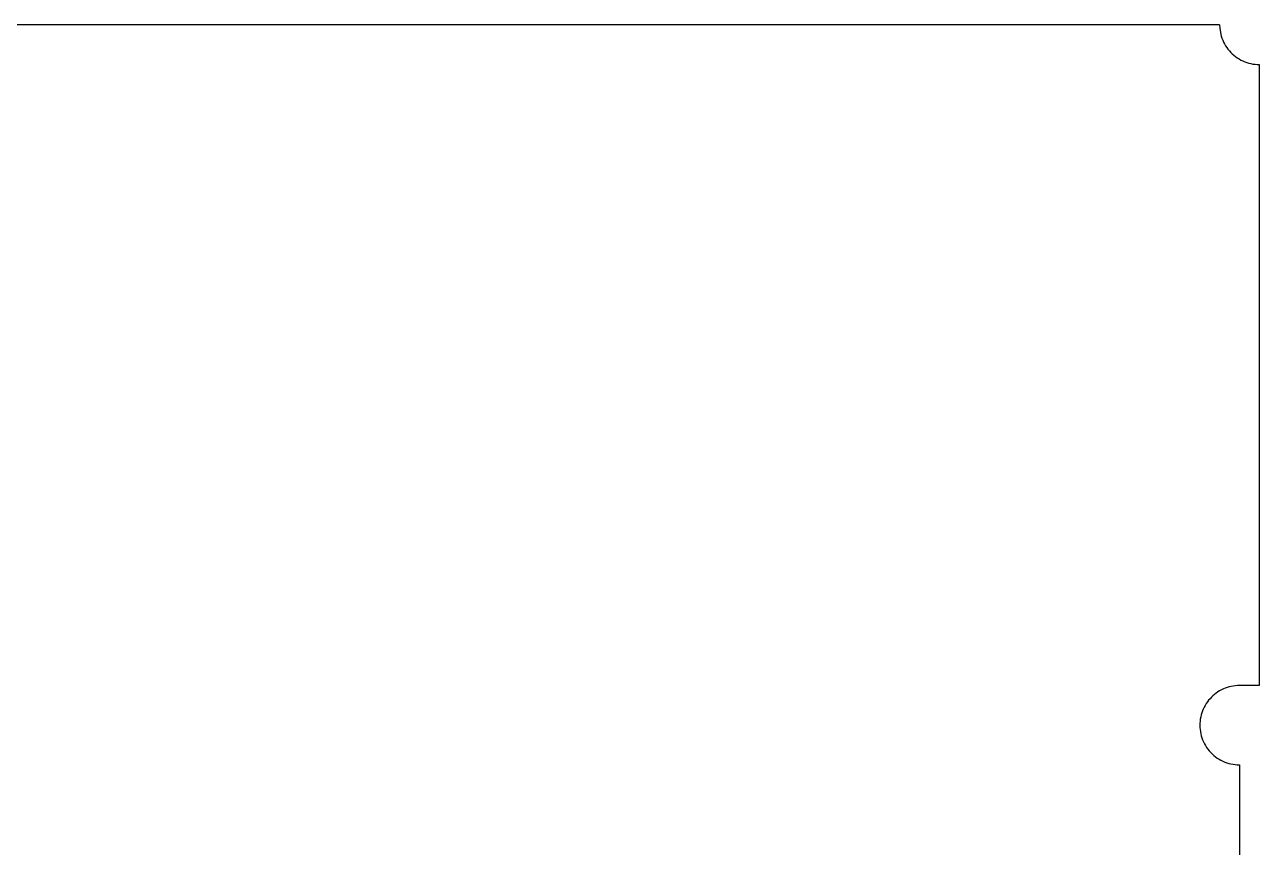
# Model space of a CAD drawing. Extents: x 0 to 14948, y -623 to 623.
# Drawn here: x 14014 to 14948, y 0 to 623 of the extents above; entities that cross this region are included whole.
import ezdxf

# ---------------------------------------------------------------- set-up
doc = ezdxf.new("R2010")
doc.units = 0
doc.header["$LTSCALE"] = 10
doc.header["$MEASUREMENT"] = 0
doc.layers.add('TEILE', color=7, linetype='CONTINUOUS')

msp = doc.modelspace()

# ---------------------------------------------------------------- linework, layer by layer
at = {"layer": 'TEILE', "color": 2}
for p, q in [((14917.988281, 622.667542), (30.00009, 622.499831)), ((14917.988281, 622.667542), (14918.174805, 620.06311)), ((14918.174805, 620.06311), (14918.305664, 618.23053)), ((14918.305664, 618.23053), (14919.216797, 614.048035)), ((14919.216797, 614.048035), (14919.708984, 612.519409)), ((14919.708984, 612.519409), (14920.28418, 611.019531)), ((14920.28418, 611.019531), (14920.938477, 609.552551)), ((14920.938477, 609.552551), (14921.670898, 608.122681)), ((14921.670898, 608.122681), (14922.478516, 606.73407)), ((14922.478516, 606.73407), (14923.358398, 605.390625)), ((14923.358398, 605.390625), (14924.308594, 604.096191)), ((14924.308594, 604.096191), (14925.328125, 602.854553)), ((14925.328125, 602.854553), (14926.412109, 601.66925)), ((14926.412109, 601.66925), (14927.558594, 600.543701)), ((14927.558594, 600.543701), (14928.763672, 599.481018)), ((14928.763672, 599.481018), (14930.023438, 598.484375)), ((14930.023438, 598.484375), (14931.333984, 597.556519)), ((14931.333984, 597.556519), (14932.693359, 596.700195)), ((14932.693359, 596.700195), (14934.095703, 595.917847)), ((14934.095703, 595.917847), (14935.538086, 595.21167)), ((14935.538086, 595.21167), (14937.016602, 594.58374)), ((14937.016602, 594.58374), (14938.526367, 594.035828)), ((14938.526367, 594.035828), (14940.063477, 593.569519)), ((14940.063477, 593.569519), (14941.623047, 593.186157)), ((14941.623047, 593.186157), (14943.202148, 592.886841)), ((14943.202148, 592.886841), (14944.793945, 592.672363)), ((14944.793945, 592.672363), (14946.395508, 592.543457)), ((14946.395508, 592.543457), (14948, 592.500366)), ((14948, 592.500366), (14948, 592.5)), ((14948, 592.5), (14948, 122.500267)), ((14925.224609, 121.477982), (14923.71875, 121.031944)), ((14926.751953, 121.844589), (14925.224609, 121.477982)), ((14928.295898, 122.130768), (14926.751953, 121.844589)), ((14929.853516, 122.335709), (14928.295898, 122.130768)), ((14931.419922, 122.458885), (14929.853516, 122.335709)), ((14932.989258, 122.500267), (14931.419922, 122.458885)), ((14948, 122.500267), (14932.989258, 122.500267)), ((14910.694336, 112.574341), (14909.675781, 111.380035)), ((14911.776367, 113.713623), (14910.694336, 112.574341)), ((14912.915039, 114.794769), (14911.776367, 113.713623)), ((14914.110352, 115.814789), (14912.915039, 114.794769)), ((14915.355469, 116.77092), (14914.110352, 115.814789)), ((14916.650391, 117.660515), (14915.355469, 116.77092)), ((14917.989258, 118.481133), (14916.650391, 117.660515)), ((14919.370117, 119.230545), (14917.989258, 118.481133)), ((14920.787109, 119.906685), (14919.370117, 119.230545)), ((14922.238281, 120.507698), (14920.787109, 119.906685)), ((14923.71875, 121.031944), (14922.238281, 120.507698)), ((14904.981445, 103.251381), (14904.457031, 101.770828)), ((14905.582031, 104.702454), (14904.981445, 103.251381)), ((14906.258789, 106.120087), (14905.582031, 104.702454)), ((14907.007813, 107.500389), (14906.258789, 106.120087)), ((14907.828125, 108.839569), (14907.007813, 107.500389)), ((14908.71875, 110.133972), (14907.828125, 108.839569)), ((14909.675781, 111.380035), (14908.71875, 110.133972)), ((14903.029297, 94.070297), (14902.989258, 92.500214)), ((14903.15332, 95.636101), (14903.029297, 94.070297)), ((14903.358398, 97.193298), (14903.15332, 95.636101)), ((14903.644531, 98.737633), (14903.358398, 97.193298)), ((14904.011719, 100.264877), (14903.644531, 98.737633)), ((14904.457031, 101.770828), (14904.011719, 100.264877)), ((14902.989258, 92.500214), (14902.989258, 92.500267)), ((14902.989258, 92.500267), (14902.989258, 92.500267)), ((14902.989258, 92.500267), (14903.033203, 90.876099)), ((14903.033203, 90.876099), (14903.165039, 89.256699)), ((14903.165039, 89.256699), (14903.384766, 87.64682)), ((14903.384766, 87.64682), (14903.691406, 86.05117)), ((14903.691406, 86.05117), (14904.083008, 84.474426)), ((14904.083008, 84.474426), (14904.55957, 82.921234)), ((14904.55957, 82.921234), (14905.119141, 81.396141)), ((14905.119141, 81.396141), (14905.761719, 79.903625)), ((14905.761719, 79.903625), (14906.484375, 78.448044)), ((14906.484375, 78.448044), (14907.28418, 77.033691)), ((14907.28418, 77.033691), (14908.15918, 75.664703)), ((14908.15918, 75.664703), (14909.106445, 74.345093)), ((14909.106445, 74.345093), (14910.125, 73.078735)), ((14910.125, 73.078735), (14911.209961, 71.869347)), ((14911.209961, 71.869347), (14912.358398, 70.720474)), ((14912.358398, 70.720474), (14913.568359, 69.635483)), ((14913.568359, 69.635483), (14914.833984, 68.617561)), ((14914.833984, 68.617561), (14916.15332, 67.669685)), ((14916.15332, 67.669685), (14917.523438, 66.794647)), ((14917.523438, 66.794647), (14918.936523, 65.99501)), ((14918.936523, 65.99501), (14920.392578, 65.273117)), ((14920.392578, 65.273117), (14921.885742, 64.631081)), ((14921.885742, 64.631081), (14923.410156, 64.070793)), ((14923.410156, 64.070793), (14924.962891, 63.593887)), ((14924.962891, 63.593887), (14926.541016, 63.201782)), ((14926.541016, 63.201782), (14928.135742, 62.895603)), ((14928.135742, 62.895603), (14929.746094, 62.676262)), ((14929.746094, 62.676262), (14931.366211, 62.544403)), ((14931.366211, 62.544403), (14932.989258, 62.500412)), ((14932.989258, 62.500412), (14932.989258, 62.500271)), ((14932.989258, 62.500271), (14933, -592.5))]:
    msp.add_line(p, q, dxfattribs=at)

doc.saveas('drawing.dxf')
